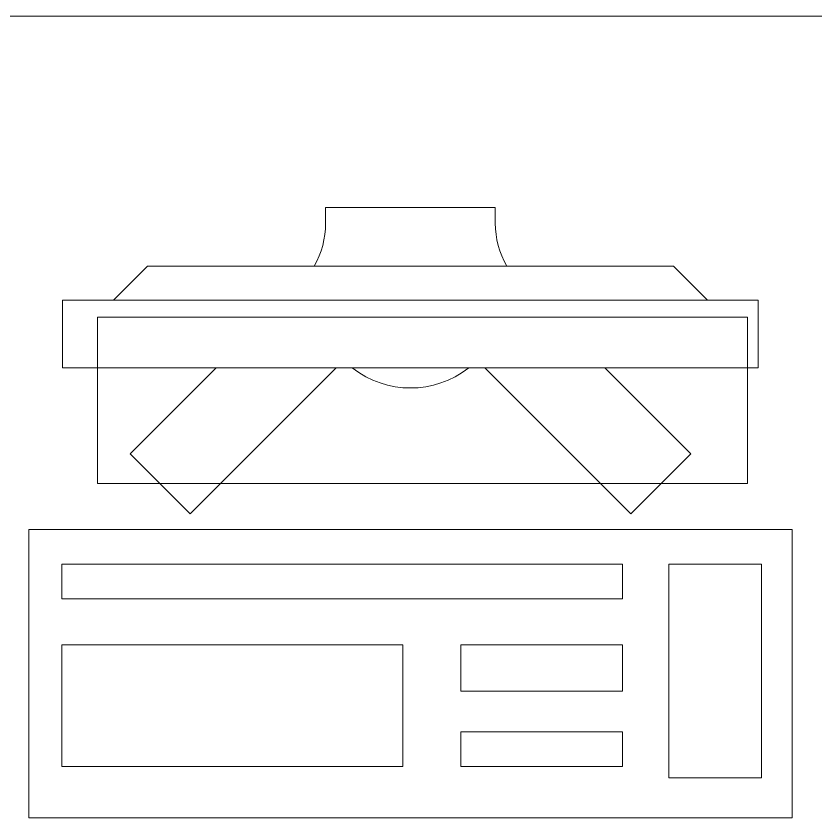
# Model space of a CAD drawing. Header units: metres. Extents: x -18745 to 220762, y -1579758 to -1356048.
# Drawn here: x 190875.5 to 191347, y -1468476.1 to -1468003.8 of the extents above; entities that cross this region are included whole.
import ezdxf

# ---------------------------------------------------------------- set-up
doc = ezdxf.new("R2010")
doc.units = ezdxf.units.M
doc.layers.get('0').update_dxf_attribs({"lineweight": 0})
doc.layers.add('A-100 - Copy$0$Medical Equipment and Furniture', color=8, linetype='Continuous', lineweight=0)

# ---------------------------------------------------------------- blocks, each defined once
blk = doc.blocks.new('A-100 - Copy$0$GF21042-P')
blk.add_line((0.7000000000000002, 0.5999999999999996), (-0.7000000000000002, 0.5999999999999996))
blk = doc.blocks.new('A-100 - Copy$0$ITCWLS1-P')
for p, q in [((-0.1699999999364081, 0.4500000000225556), (-0.1699999999982537, 2.18278e-11)), ((-0.1699999999400461, 0.4500000000225556), (5.82077e-11, 0.4500000000007275)), ((5.82077e-11, 0.4500000000007275), (0, 0)), ((-0.2650894508826422, 0.4300000000221987, 5.3142759e-09), (-0.3050894508816963, 0.4300000000222903, 5.3202569e-09)), ((-0.3050894508816963, 0.4300000000222903, 5.3202569e-09), (-0.305089450880502, 0.0200000000222894, 5.3430671e-09)), ((-0.2650894508826422, 0.4300000000221987, 5.3142759e-09), (-0.2650894508814479, 0.0200000000221979, 5.3370861e-09)), ((-0.1495693687724098, 0.4304734261705086), (-0.1291389324400199, 0.4304734261668706)), ((-0.1291389324400199, 0.4304734261668706), (-0.1291389324433112, 0.4089273506178871)), ((-0.1969999999455467, 0.4093850739918707), (-0.2949999999727879, 0.4093850740064229)), ((-0.2949999999691499, 0.0263850739975168), (-0.2949999999145802, 0.4093850740064229)), ((-0.1969999999964784, 0.0263850739866029), (-0.1969999999455467, 0.4093850739918707)), ((-0.3250894508822464, 0.3800000000194237, 5.3257268e-09), (-0.3050894508817641, 0.4000000000198165, 5.3217445e-09)), ((-0.3250894508822464, 0.3800000000194237, 5.3257268e-09), (-0.3250894508808251, 0.0700000000252438, 5.3435783e-09)), ((-0.3503228691952465, 0.2750000000221888), (-0.3596121910766719, 0.2750000000221888)), ((-0.3596121910766719, 0.1750000000221945), (-0.3596121910766719, 0.2750000000221888)), ((-0.350322869195243, 0.1750000000221945), (-0.3596121910766719, 0.1750000000221945)), ((-0.3250894508808251, 0.0700000000252438, 5.3435783e-09), (-0.3050894508804343, 0.0500000000247632, 5.3415795e-09)), ((-0.1969999999964784, 0.0263850739866029), (-0.2949999999727879, 0.0263850739975168)), ((-0.305089450880502, 0.0200000000222894, 5.3430671e-09), (-0.2650894508814479, 0.0200000000221979, 5.3370861e-09)), ((-0.1699999999982537, 2.18278e-11), (0, 0))]:
    blk.add_line(p, q)
at = {"extrusion": (2.482809e-10, 3.18408e-10, -1)}
for p, q in [((-0.2650894508823398, 0.3395227402161751), (-0.2144258003356191, 0.3901863907626434)), ((-0.1790704612763825, 0.3548310517032291), (-0.2144258003356191, 0.3901863907626434)), ((-0.2650894508821587, 0.2688120620979006), (-0.1790704612763825, 0.3548310517032291))]:
    blk.add_line(p, q, dxfattribs=at)
at = {"extrusion": (2.482809e-10, -3.18408e-10, -1)}
for p, q in [((-0.2650894508819313, 0.1811879379462553), (-0.1790704612763826, 0.0951689483411542)), ((-0.2650894508817466, 0.1104772598276042), (-0.2144258003356193, 0.0598136092817398)), ((-0.1790704612763826, 0.0951689483411542), (-0.2144258003356193, 0.0598136092817398))]:
    blk.add_line(p, q, dxfattribs=at)
for points in [[(-0.1291389324433112, 0.4089273506178871), (-0.1291389324869669, 0.0999575913556327), (-0.1495693688193568, 0.0999575913592707), (-0.1495693687724098, 0.4304734261705086)], [(-0.1495684718243585, 0.0999575913592774), (-0.1495690132306086, 0.0999576858905274), (-0.1495695460431087, 0.0999578405780274), (-0.1495700616681087, 0.0999580554217773), (-0.1495705601056086, 0.0999583132342774), (-0.1495710241681086, 0.0999586226092774), (-0.1495714452618585, 0.0999589749530274), (-0.1495718147931085, 0.0999593616717773), (-0.1495721327618585, 0.0999597741717774), (-0.1495724507306085, 0.0999603413592774), (-0.1495726999493586, 0.0999609257342774), (-0.1495728718243586, 0.0999615272967774), (-0.1495729663556086, 0.0999621288592774), (-0.1495729921368586, 0.0999627476092774), (-0.1495729405743585, 0.0999633577655274), (-0.1495728202618586, 0.0999639765155274), (-0.1495726226056085, 0.0999645866717774), (-0.1495723390118585, 0.0999651194842773), (-0.1495720382306086, 0.0999656007342774), (-0.1495716858868586, 0.0999660304217774), (-0.1495713077618587, 0.0999663999530274), (-0.1495708780743586, 0.0999667351092774), (-0.1495703968243586, 0.0999670358905274), (-0.1495698640118587, 0.0999672851092774), (-0.1495692882306087, 0.0999675085467774), (-0.1495686866681086, 0.0999676202655274), (-0.1495680679181085, 0.0999676546405274), (-0.1495674319806085, 0.0999676202655274), (-0.1495667960431085, 0.0999675085467774), (-0.1495661772931086, 0.0999673280780273), (-0.1495655843243585, 0.0999670702655274), (-0.1495650343243585, 0.0999667437030274), (-0.1495645444806085, 0.0999663312030274), (-0.1495641233868586, 0.0999659187030274), (-0.1495637624493585, 0.0999654202655274), (-0.1495634530743587, 0.0999648702655274), (-0.1495632124493585, 0.0999642772967774), (-0.1495630319806086, 0.0999636585467774), (-0.1495629288556085, 0.0999630312030274), (-0.1495629030743587, 0.0999624038592774), (-0.1495629632306087, 0.0999618022967774), (-0.1495630749493585, 0.0999613038592774), (-0.1495632382306086, 0.0999608226092774), (-0.1495634530743587, 0.0999603585467774), (-0.1495637022931086, 0.0999599116717774), (-0.1495639858868586, 0.0999595077655274), (-0.1495643038556086, 0.0999591296405274), (-0.1495646476056086, 0.0999588030780274), (-0.1495650171368587, 0.0999585108905274), (-0.1495654124493585, 0.0999582616717774), (-0.1495658335431086, 0.0999580468280274), (-0.1495667015118586, 0.0999577546405274), (-0.1495675952618586, 0.0999576085467774), (-0.1495684718243585, 0.0999575913592774)], [(-0.1495726226056085, 0.0999608827655274), (-0.1495727429181085, 0.0999613124530274), (-0.1495728374493587, 0.0999617421405273), (-0.1495728976056087, 0.0999621718280274), (-0.1495729147931085, 0.0999626015155273), (-0.1495728976056087, 0.0999630312030274), (-0.1495728374493587, 0.0999634608905274), (-0.1495727343243586, 0.0999638905780274), (-0.1495725882306086, 0.0999643202655274), (-0.1495633327618585, 0.0999643632342774), (-0.1495630921368586, 0.0999635038592773), (-0.1495630061993586, 0.0999626358905274), (-0.1495630233868587, 0.0999622062030274), (-0.1495630921368586, 0.0999617679217774), (-0.1495631866681085, 0.0999613296405274), (-0.1495633327618585, 0.0999608827655274), (-0.1495726226056085, 0.0999608827655274)], [(-0.1495684718243585, 0.0999576772967774), (-0.1495701905743586, 0.0999582015155274), (-0.1495701991681085, 0.0999583046405274), (-0.1495701304181086, 0.0999583905780274), (-0.1495702335431087, 0.0999584507342774), (-0.1495703882306086, 0.0999584421405274), (-0.1495705515118587, 0.0999584421405274), (-0.1495706632306085, 0.0999585108905274), (-0.1495703452618585, 0.0999585022967774), (-0.1495701819806087, 0.0999585108905274), (-0.1495700444806086, 0.0999585710467774), (-0.1495701304181086, 0.0999587343280274), (-0.1495702679181087, 0.0999588374530274), (-0.1495705944806086, 0.0999589233905274), (-0.1495709640118586, 0.0999589491717773), (-0.1495711358868587, 0.0999589663592774), (-0.1495712991681085, 0.0999590007342773), (-0.1495707233868585, 0.0999590007342773), (-0.1495707233868585, 0.0999590866717774), (-0.1495709468243586, 0.0999592585467774), (-0.1495711960431086, 0.0999593702655274), (-0.1495717632306085, 0.0999594562030274), (-0.1495716601056086, 0.0999594905780273), (-0.1495715397931087, 0.0999594819842774), (-0.1495714280743586, 0.0999594905780273), (-0.1495713335431087, 0.0999595335467774), (-0.1495714366681086, 0.0999598858905274), (-0.1495717460431086, 0.0999599116717774), (-0.1495720726056086, 0.0999599202655274), (-0.1495719608868585, 0.0999599632342774), (-0.1495718319806086, 0.0999599632342774), (-0.1495715569806085, 0.0999599632342774), (-0.1495715913556087, 0.0999601007342774), (-0.1495716772931087, 0.0999602038592774), (-0.1495719265118586, 0.0999603929217773), (-0.1495723819806086, 0.0999603929217773), (-0.1495723218243586, 0.0999604530780274), (-0.1495722358868586, 0.0999604616717774), (-0.1495720468243585, 0.0999604530780274), (-0.1495720210431085, 0.0999605218280274), (-0.1495720468243585, 0.0999605905780274), (-0.1495720811993585, 0.0999606679217774), (-0.1495720726056086, 0.0999607452655274), (-0.1495685749493586, 0.0999607452655274), (-0.1495685491681086, 0.0999606937030274), (-0.1495685835431085, 0.0999606421405274), (-0.1495686007306086, 0.0999605819842774), (-0.1495685491681086, 0.0999605132342774), (-0.1495636249493587, 0.0999605132342774), (-0.1495635390118587, 0.0999607194842774), (-0.1495633929181087, 0.0999607194842774), (-0.1495637882306086, 0.0999599460467774), (-0.1495685147931086, 0.0999598601092774), (-0.1495684632306086, 0.0999597569842774), (-0.1495683858868585, 0.0999596796405274), (-0.1495682827618586, 0.0999596108905274), (-0.1495682054181086, 0.0999595163592774), (-0.1495654038556086, 0.0999594905780273), (-0.1495641577618586, 0.0999594562030274), (-0.1495658507306087, 0.0999594304217774), (-0.1495659022931085, 0.0999593960467774), (-0.1495659022931085, 0.0999593272967774), (-0.1495659022931085, 0.0999592499530274), (-0.1495659366681087, 0.0999591640155274), (-0.1495658077618586, 0.0999590608905274), (-0.1495656616681086, 0.0999590093280274), (-0.1495654983868585, 0.0999589921405274), (-0.1495653351056086, 0.0999589921405274), (-0.1495649827618587, 0.0999590265155274), (-0.1495646476056086, 0.0999590007342773), (-0.1495648796368586, 0.0999589405780274), (-0.1495651632306086, 0.0999589405780274), (-0.1495654382306085, 0.0999589405780274), (-0.1495656874493586, 0.0999588804217774), (-0.1495656530743586, 0.0999587085467774), (-0.1495656272931086, 0.0999585108905274), (-0.1495652577618586, 0.0999585108905274), (-0.1495653608868587, 0.0999584507342774), (-0.1495654983868585, 0.0999584507342774), (-0.1495656530743586, 0.0999584507342774), (-0.1495657905743587, 0.0999583905780274), (-0.1495658077618586, 0.0999582960467774), (-0.1495657476056086, 0.0999582015155274), (-0.1495660483868587, 0.0999580554217773), (-0.1495663663556087, 0.0999579351092774), (-0.1495670280743585, 0.0999577718280274), (-0.1495676897931085, 0.0999576858905274), (-0.1495683515118585, 0.0999576772967774), (-0.1495684718243585, 0.0999576772967774)], [(-0.1495706202618586, 0.0999645007342774), (-0.1495705944806086, 0.0999646210467774), (-0.1495705772931085, 0.0999647499530274), (-0.1495723561993586, 0.0999647929217774), (-0.1495706202618586, 0.0999648101092774), (-0.1495705171368585, 0.0999649046405274), (-0.1495704913556085, 0.0999649905780274), (-0.1495705171368585, 0.0999650765155274), (-0.1495706374493585, 0.0999650765155274), (-0.1495705601056086, 0.0999651796405274), (-0.1495706116681087, 0.0999652655780274), (-0.1495707233868585, 0.0999652741717774), (-0.1495709897931087, 0.0999652655780274), (-0.1495710585431086, 0.0999651796405274), (-0.1495711530743585, 0.0999651108905274), (-0.1495713593243587, 0.0999649562030274), (-0.1495713679181086, 0.0999650335467774), (-0.1495713249493585, 0.0999650937030274), (-0.1495712819806086, 0.0999651538592774), (-0.1495712733868587, 0.0999652397967774), (-0.1495720726056086, 0.0999652655780274), (-0.1495718921368586, 0.0999652913592774), (-0.1495716944806086, 0.0999652913592774), (-0.1495712991681085, 0.0999652999530274), (-0.1495711702618586, 0.0999654804217773), (-0.1495710499493587, 0.0999657038592773), (-0.1495711874493587, 0.0999657554217773), (-0.1495713679181086, 0.0999657554217773), (-0.1495717632306085, 0.0999657554217773), (-0.1495700444806086, 0.0999660390155274), (-0.1495700788556086, 0.0999659616717774), (-0.1495700874493585, 0.0999658499530274), (-0.1495699929181086, 0.0999658241717774), (-0.1495698640118587, 0.0999658499530274), (-0.1495697866681086, 0.0999660218280273), (-0.1495697522931086, 0.0999661335467774), (-0.1495697608868586, 0.0999662452655273), (-0.1495712991681085, 0.0999662452655273), (-0.1495698983868586, 0.0999662796405274), (-0.1495697608868586, 0.0999664257342774), (-0.1495698124493586, 0.0999665546405274), (-0.1495698382306086, 0.0999666233905274), (-0.1495698382306086, 0.0999667093280274), (-0.1495707233868585, 0.0999667351092774), (-0.1495704655743587, 0.0999667866717773), (-0.1495701905743586, 0.0999667866717773), (-0.1495696147931086, 0.0999667952655274), (-0.1495695546368586, 0.0999668812030273), (-0.1495696147931086, 0.0999669929217774), (-0.1495697093243585, 0.0999670187030274), (-0.1495698382306086, 0.0999670187030274), (-0.1495697608868586, 0.0999672507342774), (-0.1495687038556085, 0.0999675085467774), (-0.1495681624493587, 0.0999675772967774), (-0.1495676124493587, 0.0999675687030274), (-0.1495674663556087, 0.0999674827655274), (-0.1495672944806087, 0.0999674569842774), (-0.1495671226056087, 0.0999674226092774), (-0.1495670022931087, 0.0999672851092774), (-0.1495661429181087, 0.0999672249530274), (-0.1495669765118587, 0.0999671647967774), (-0.1495668046368587, 0.0999669929217774), (-0.1495666069806086, 0.0999668726092774), (-0.1495663921368585, 0.0999668038592774), (-0.1495661601056085, 0.0999667694842774), (-0.1495651976056086, 0.0999667351092774), (-0.1495662632306086, 0.0999667351092774), (-0.1495662202618585, 0.0999666147967774), (-0.1495662890118586, 0.0999665890155274), (-0.1495663319806085, 0.0999665374530274), (-0.1495664265118587, 0.0999664257342774), (-0.1495666069806086, 0.0999664687030274), (-0.1495666585431087, 0.0999666147967774), (-0.1495667960431085, 0.0999667351092774), (-0.1495668905743587, 0.0999666749530274), (-0.1495668647931087, 0.0999665632342773), (-0.1495668046368587, 0.0999664601092774), (-0.1495667015118586, 0.0999663741717774), (-0.1495665726056087, 0.0999663054217774), (-0.1495651374493586, 0.0999662796405274), (-0.1495646476056086, 0.0999662796405274), (-0.1495664007306087, 0.0999660991717774), (-0.1495664265118587, 0.0999660218280273), (-0.1495663749493586, 0.0999659101092774), (-0.1495662632306086, 0.0999658155780274), (-0.1495641577618586, 0.0999657554217773), (-0.1495661772931086, 0.0999657554217773), (-0.1495662804181087, 0.0999655921405274), (-0.1495663835431086, 0.0999656093280274), (-0.1495665124493587, 0.0999656522967774), (-0.1495665124493587, 0.0999657296405274), (-0.1495668046368587, 0.0999657554217773), (-0.1495671226056087, 0.0999657554217773), (-0.1495671999493585, 0.0999656866717774), (-0.1495672858868585, 0.0999655319842774), (-0.1495671999493585, 0.0999653601092774), (-0.1495638483868585, 0.0999652999530274), (-0.1495664007306087, 0.0999652226092774), (-0.1495662632306086, 0.0999650765155274), (-0.1495663233868586, 0.0999648702655274), (-0.1495635390118587, 0.0999648101092774), (-0.1495662804181087, 0.0999647327655274), (-0.1495663491681086, 0.0999646296405273), (-0.1495663663556087, 0.0999645007342774), (-0.1495665468243587, 0.0999645007342774), (-0.1495665897931085, 0.0999646124530274), (-0.1495666327618587, 0.0999647499530274), (-0.1495669593243586, 0.0999647757342774), (-0.1495673202618587, 0.0999647929217774), (-0.1495673460431085, 0.0999645007342774), (-0.1495706202618586, 0.0999645007342774)], [(-0.1495707835431087, 0.0999653601092774), (-0.1495707749493585, 0.0999653858905274), (-0.1495707663556086, 0.0999654030780274), (-0.1495707147931086, 0.0999654288592774), (-0.1495706632306085, 0.0999654460467774), (-0.1495706202618586, 0.0999654718280274), (-0.1495705944806086, 0.0999654460467774), (-0.1495705772931085, 0.0999654202655274), (-0.1495705858868587, 0.0999653858905274), (-0.1495706030743585, 0.0999653601092774), (-0.1495706288556086, 0.0999653429217774), (-0.1495706546368586, 0.0999653343280274), (-0.1495706890118585, 0.0999653343280274), (-0.1495707233868585, 0.0999653601092774), (-0.1495707835431087, 0.0999653601092774)], [(-0.1495704397931087, 0.0999653601092774), (-0.1495704054181085, 0.0999655319842774), (-0.1495703796368587, 0.0999656265155274), (-0.1495703280743587, 0.0999657038592773), (-0.1495700444806086, 0.0999657038592773), (-0.1495700444806086, 0.0999655062030274), (-0.1495701476056087, 0.0999655147967774), (-0.1495702249493586, 0.0999654460467774), (-0.1495703108868586, 0.0999653687030274), (-0.1495704397931087, 0.0999653601092774)], [(-0.1495698983868586, 0.0999648702655274), (-0.1495698811993585, 0.0999650077655274), (-0.1495698038556087, 0.0999651624530273), (-0.1495696749493586, 0.0999652140155273), (-0.1495695202618587, 0.0999652140155273), (-0.1495691851056086, 0.0999652226092774), (-0.1495694772931085, 0.0999649819842774), (-0.1495696577618587, 0.0999648874530274), (-0.1495698640118587, 0.0999648702655274), (-0.1495698983868586, 0.0999648702655274)], [(-0.1495697179181087, 0.0999653601092774), (-0.1495696663556086, 0.0999654976092774), (-0.1495695804181086, 0.0999656522967774), (-0.1495693397931087, 0.0999656952655274), (-0.1495690905743586, 0.0999656952655274), (-0.1495685749493586, 0.0999657038592773), (-0.1495685577618585, 0.0999656093280274), (-0.1495686007306086, 0.0999655147967774), (-0.1495687554181085, 0.0999653601092774), (-0.1495697179181087, 0.0999653601092774)], [(-0.1495692108868586, 0.0999663312030274), (-0.1495691851056086, 0.0999663741717774), (-0.1495691163556086, 0.0999663827655274), (-0.1495690476056085, 0.0999663999530274), (-0.1495690046368586, 0.0999664687030274), (-0.1495691507306086, 0.0999665116717774), (-0.1495692968243586, 0.0999664858905274), (-0.1495694429181086, 0.0999664515155274), (-0.1495696147931086, 0.0999664515155274), (-0.1495696405743586, 0.0999666147967774), (-0.1495694686993586, 0.0999666577655274), (-0.1495692710431086, 0.0999666405780274), (-0.1495688585431086, 0.0999666147967774), (-0.1495687983868587, 0.0999665116717774), (-0.1495685749493586, 0.0999664772967774), (-0.1495684460431087, 0.0999664515155274), (-0.1495683257306085, 0.0999663655780274), (-0.1495692108868586, 0.0999663312030274)], [(-0.1495694171368586, 0.0999658671405274), (-0.1495693226056086, 0.0999659788592773), (-0.1495692280743587, 0.0999661851092774), (-0.1495684288556086, 0.0999661851092774), (-0.1495684116681085, 0.0999660562030274), (-0.1495684890118586, 0.0999659015155274), (-0.1495683429181086, 0.0999658757342774), (-0.1495684116681085, 0.0999658585467774), (-0.1495689186993586, 0.0999658499530274), (-0.1495694171368586, 0.0999658671405274)], [(-0.1495687554181085, 0.0999648702655274), (-0.1495686952618586, 0.0999650765155274), (-0.1495685405743586, 0.0999650937030274), (-0.1495683686993586, 0.0999651022967774), (-0.1495683515118585, 0.0999648960467773), (-0.1495685405743586, 0.0999648702655274), (-0.1495687554181085, 0.0999648702655274)], [(-0.1495685147931086, 0.0999600062030274), (-0.1495684890118586, 0.0999603499530273), (-0.1495637624493585, 0.0999603757342774), (-0.1495637624493585, 0.0999602897967774), (-0.1495637968243587, 0.0999601952655274), (-0.1495638741681086, 0.0999600062030274), (-0.1495685147931086, 0.0999600062030274)], [(-0.1495676897931085, 0.0999592241717773), (-0.1495678530743586, 0.0999592757342774), (-0.1495679476056085, 0.0999593015155274), (-0.1495680421368587, 0.0999593444842774), (-0.1495677757306085, 0.0999593960467774), (-0.1495674749493586, 0.0999593960467774), (-0.1495668561993585, 0.0999593960467774), (-0.1495669163556087, 0.0999593101092774), (-0.1495670968243586, 0.0999592671405273), (-0.1495672858868585, 0.0999592585467774), (-0.1495674921368587, 0.0999592585467774), (-0.1495676897931085, 0.0999592241717773)], [(-0.1495676124493587, 0.0999660991717774), (-0.1495677155743585, 0.0999661851092774), (-0.1495676811993586, 0.0999661851092774), (-0.1495676296368585, 0.0999661851092774), (-0.1495676038556085, 0.0999661851092774), (-0.1495675780743585, 0.0999661679217774), (-0.1495675694806086, 0.0999661421405274), (-0.1495675694806086, 0.0999660991717774), (-0.1495676124493587, 0.0999660991717774)], [(-0.1495673460431085, 0.0999648702655274), (-0.1495672515118586, 0.0999650077655274), (-0.1495671827618586, 0.0999651796405274), (-0.1495669765118587, 0.0999652054217774), (-0.1495667530743586, 0.0999652226092774), (-0.1495667530743586, 0.0999648702655274), (-0.1495673202618587, 0.0999648702655274), (-0.1495673460431085, 0.0999648702655274)]]:
    blk.add_lwpolyline(points)
for points in [[(-0.1018984156071383, 0.4304734261640989), (-0.0303916936063615, 0.4304734261568229), (-0.0303916936354653, 0.2294380549174093), (-0.1018984156362421, 0.2294380549246852)], [(-0.1018984156398801, 0.1953641349064128), (-0.0746577039717522, 0.1953641349027748), (-0.0746577039856998, 0.0999575913471441), (-0.1018984156538277, 0.0999575913507821)], [(-0.0303916936391033, 0.1953641348991368), (-0.0508221299714932, 0.1953641348991368), (-0.0508221299842274, 0.0999575913439608), (-0.0303916936518374, 0.0999575913439608)], [(-0.1495694400026829, 0.099963464303091), (-0.1495694384208311, 0.0999634824943854), (-0.1495694336752761, 0.09996349989475399), (-0.1495694257660177, 0.0999635165041967), (-0.1495694146930558, 0.0999635307408619), (-0.1495694012473164, 0.0999635433956754), (-0.1495693854287995, 0.0999635528867856), (-0.1495693688193568, 0.0999635592141923), (-0.1495693506280623, 0.0999635663325249), (-0.1495693340186196, 0.0999635758236351), (-0.1495693197819544, 0.0999635884784486), (-0.1495693079180668, 0.0999636035060396), (-0.1495692984269566, 0.0999636201154824), (-0.1495692920995498, 0.0999636383067768), (-0.1495692889358465, 0.0999636572889971), (-0.1495692897267723, 0.0999636762712174), (-0.1495692936814016, 0.0999636952534376), (-0.1495693007997342, 0.0999637126538062), (-0.1495693102908443, 0.0999637292632489), (-0.1495693229456577, 0.0999637434999141), (-0.1495693379732489, 0.0999637553638018), (-0.1495693553736174, 0.0999637640639861), (-0.1495693735649118, 0.0999637703913929), (-0.1495693925471321, 0.0999637727641704), (-0.1495698908304143, 0.0999637727641704), (-0.149569907439857, 0.0999637719732445), (-0.1495699232583739, 0.0999637680186154), (-0.1495699382859651, 0.0999637609002827), (-0.1495699517317043, 0.0999637522000984), (-0.1495699643865179, 0.0999637411271366), (-0.149569973877628, 0.0999637276813972), (-0.1495699817868864, 0.0999637126538062), (-0.1495699865324415, 0.0999636968352893), (-0.1495699881142932, 0.0999636802258466), (-0.1495699873233675, 0.0999636636164038), (-0.1495699841596639, 0.0999636477978869), (-0.1495699778322571, 0.0999636327702959), (-0.149569969132073, 0.0999636185336307), (-0.1495699580591111, 0.09996360666974301), (-0.1495699446133717, 0.09996359638770698), (-0.1495699303767065, 0.0999635884784486), (-0.1495699145581896, 0.0999635829419677), (-0.14956989162134, 0.0999635766145609), (-0.1495698702663423, 0.0999635679143766), (-0.1495698497022703, 0.0999635552595631), (-0.149569831510976, 0.0999635410228979), (-0.1495698149015333, 0.0999635244134552), (-0.1495698006648679, 0.0999635054312349), (-0.1495697895919062, 0.0999634848671629), (-0.1495697808917219, 0.0999634635121651), (-0.1495697745643151, 0.0999634405753156), (-0.1495697721915375, 0.0999634168475403), (-0.1495697247359869, 0.0999624440087513), (-0.1495697207813577, 0.0999623791528321), (-0.1495697191995059, 0.099962313505987), (-0.1495697207813577, 0.0999622486500677), (-0.1495697247359869, 0.0999621830032226), (-0.1495697286906162, 0.09996214029322699), (-0.1495697365998746, 0.0999620983741572), (-0.1495697468819105, 0.0999620564550875), (-0.1495697595367241, 0.0999620153269435), (-0.1495697753552411, 0.0999619749897254), (-0.1495697935465353, 0.09996193623435902), (-0.1495698149015333, 0.0999618982699185), (-0.1495698378383826, 0.0999618618873297), (-0.1495698639389357, 0.0999618278775183), (-0.14956989162134, 0.0999617946586328), (-0.1495699224674482, 0.0999617638125249), (-0.1495699541044818, 0.0999617353391945), (-0.1495699881142932, 0.0999617092386416), (-0.1495700237059562, 0.0999616847199405), (-0.1495700616703967, 0.0999616633649426), (-0.1495700996348374, 0.0999616443827223), (-0.1495701399720554, 0.0999616277732796), (-0.1495701803092734, 0.0999616135366144), (-0.1495702222283431, 0.0999616024636526), (-0.1495702641474129, 0.0999615945543941), (-0.1495703076483344, 0.0999615890179132), (-0.14957035035833, 0.0999615866451357), (-0.1495703930683258, 0.0999615866451357), (-0.1495704365692471, 0.0999615905997649), (-0.1495704856066494, 0.0999615985090234), (-0.149570533853126, 0.0999616095819852), (-0.1495705813086766, 0.0999616238186504), (-0.1495706279733014, 0.099961641219019), (-0.1495706738470005, 0.0999616617830909), (-0.1495707062749602, 0.0999616783925337), (-0.1495707363301423, 0.0999616981656798), (-0.1495707655943986, 0.0999617203116035), (-0.1495707924858772, 0.0999617448303046), (-0.1495708162136525, 0.0999617717217834), (-0.1495708383595763, 0.0999618009860396), (-0.1495708573417965, 0.0999618318321475), (-0.1495708739512392, 0.09996186505103301), (-0.1495708873969787, 0.0999618990608444), (-0.1495709063791989, 0.0999619599621344), (-0.1495709229886416, 0.0999620216543503), (-0.149570936434381, 0.0999620849284179), (-0.1495709475073429, 0.0999621482024854), (-0.1495709554166013, 0.09996221147655301), (-0.1495709609530821, 0.0999622755415464), (-0.1495709625349338, 0.0999623396065399), (-0.1495709617440081, 0.0999624036715333), (-0.1495709585803046, 0.0999624677365267), (-0.1495708873969787, 0.0999634405753156), (-0.1495708826514236, 0.0999634603484617), (-0.149570875533091, 0.0999634785397562), (-0.1495708660419809, 0.0999634959401248), (-0.1495708541780932, 0.0999635117586417), (-0.1495708399414278, 0.0999635259953068), (-0.1495708241229111, 0.0999635378591945), (-0.1495708067225424, 0.0999635481412305), (-0.1495707877403222, 0.0999635552595631), (-0.1495707687581019, 0.0999635592141923), (-0.1495707521486592, 0.0999635671234508), (-0.149570737911994, 0.0999635766145609), (-0.1495707244662546, 0.0999635884784486), (-0.1495707141842185, 0.0999636027151138), (-0.1495707054840344, 0.0999636177427049), (-0.1495706991566276, 0.0999636343521476), (-0.1495706959929243, 0.0999636517525162), (-0.1495706959929243, 0.0999636699438106), (-0.1495706983657018, 0.0999636873441792), (-0.1495707031112569, 0.0999637039536219), (-0.1495707110205152, 0.0999637197721388), (-0.1495707213025513, 0.099963734008804), (-0.1495707339573647, 0.0999637466636175), (-0.1495707481940299, 0.0999637569456535), (-0.1495707640125469, 0.0999637656458378), (-0.1495707806219896, 0.0999637703913929), (-0.1495707980223581, 0.0999637735550962), (-0.1495708162136525, 0.0999637727641704), (-0.1495715517746882, 0.0999637727641704), (-0.1495715707569084, 0.0999637703913929), (-0.1495715889482029, 0.099963764854912), (-0.1495716055576456, 0.0999637569456535), (-0.1495716213761625, 0.0999637458726917), (-0.1495716348219019, 0.0999637332178782), (-0.1495716466857896, 0.0999637181902871), (-0.1495716553859737, 0.0999637015808444), (-0.1495716617133805, 0.0999636833895499), (-0.1495716648770838, 0.0999636644073297), (-0.1495716656680098, 0.0999636454251094), (-0.1495716632952323, 0.0999636264428892), (-0.1495716577587512, 0.0999636082515947), (-0.1495716490585671, 0.099963591642152), (-0.149571638776531, 0.0999635758236351), (-0.1495716253307916, 0.0999635623778957), (-0.1495716103032006, 0.09996355051400801), (-0.1495715929028322, 0.0999635418138237), (-0.1495715755024635, 0.09996353548641698), (-0.1495715588930208, 0.0999635275771586), (-0.1495715430745038, 0.0999635172951226), (-0.1495715304196904, 0.0999635038493832), (-0.1495715193467285, 0.0999634888217921), (-0.1495715106465442, 0.0999634722123494), (-0.1495715059009891, 0.09996345402105498), (-0.1495715035282116, 0.0999634358297605), (-0.1495715043191376, 0.0999634168475403), (-0.1495715517746882, 0.0999624440087513), (-0.149571557311169, 0.0999623759891287), (-0.1495715588930208, 0.0999623071785802), (-0.149571558102095, 0.0999622383680317), (-0.1495715533565399, 0.0999621695574832), (-0.1495715462382071, 0.0999621007469348), (-0.1495715351652455, 0.0999620327273121), (-0.1495715209285803, 0.0999619654986153), (-0.1495715043191376, 0.0999618990608444), (-0.1495714892915464, 0.0999618555599229), (-0.1495714718911779, 0.0999618136408531), (-0.1495714521180317, 0.0999617733036351), (-0.1495714291811822, 0.0999617337573428), (-0.1495714038715551, 0.0999616965838281), (-0.1495713761891507, 0.0999616602012393), (-0.1495713461339686, 0.0999616269823537), (-0.149571313706009, 0.0999615945543941), (-0.1495712796961975, 0.0999615652901379), (-0.1495712433136088, 0.0999615376077333), (-0.1495712053491681, 0.0999615130890321), (-0.1495711658028759, 0.0999614909431085), (-0.1495711246747321, 0.0999614719608882), (-0.1495710503277027, 0.0999614419057061), (-0.1495709759806733, 0.0999614158051532), (-0.1495708992608663, 0.0999613928683038), (-0.1495708225410594, 0.0999613730951577), (-0.1495707450303266, 0.0999613572766408), (-0.1495706667286679, 0.0999613438309014), (-0.1495705876360834, 0.0999613343397912), (-0.149570508543499, 0.0999613280123845), (-0.1495704294509145, 0.0999613248486811), (-0.1495703495674042, 0.0999613256396069), (-0.1495702704748197, 0.0999613295942362), (-0.1495702103644555, 0.0999613375034946), (-0.1495701510450172, 0.0999613485764565), (-0.1495700925165048, 0.0999613628131216), (-0.1495700347789181, 0.0999613802134902), (-0.1495699778322571, 0.0999613999866364), (-0.1495699216765222, 0.09996142213256), (-0.149569867102639, 0.0999614482331129), (-0.1495698196470884, 0.0999614711699624), (-0.1495697737733893, 0.0999614980614411), (-0.149569729481542, 0.0999615273256973), (-0.1495696875624722, 0.099961559753657), (-0.14956964801618, 0.0999615945543941), (-0.1495696100517395, 0.0999616317279089), (-0.1495695752510023, 0.0999616720651269), (-0.1495695428230427, 0.0999617139841967), (-0.1495695135587863, 0.0999617574851181), (-0.1495694874582335, 0.09996180414974302), (-0.1495694621486064, 0.09996185476899701), (-0.1495694407936087, 0.0999619069701028), (-0.1495694210204627, 0.0999619599621344), (-0.1495694052019457, 0.0999620137450918), (-0.1495693917562063, 0.0999620683189751), (-0.1495693806832444, 0.0999621244747101), (-0.1495693735649118, 0.0999621798395192), (-0.1495693688193568, 0.09996223678617999), (-0.149569367237505, 0.099962292941915), (-0.1495693688193568, 0.09996234909764999)], [(-0.1495665689418667, 0.0999634405753156), (-0.1495665673600149, 0.0999634587666101), (-0.1495665626144599, 0.0999634761669787), (-0.1495665547052015, 0.0999634927764214), (-0.1495665436322396, 0.0999635070130866), (-0.1495665301865002, 0.0999635196679001), (-0.1495665143679833, 0.0999635291590103), (-0.1495664977585406, 0.09996353548641698), (-0.1495664795672461, 0.0999635418138237), (-0.1495664621668776, 0.09996355051400801), (-0.1495664463483607, 0.0999635615869699), (-0.1495664329026213, 0.0999635750327092), (-0.1495664218296596, 0.0999635908512261), (-0.1495664131294753, 0.0999636082515947), (-0.1495664068020684, 0.0999636264428892), (-0.1495664044292909, 0.0999636454251094), (-0.1495664044292909, 0.0999636651982555), (-0.1495664083839202, 0.0999636841804758), (-0.1495664147113268, 0.0999637023717702), (-0.1495664242024371, 0.0999637189812129), (-0.1495664360663248, 0.099963734008804), (-0.14956645030299, 0.0999637474545434), (-0.1495664661215069, 0.0999637577365794), (-0.1495664835218754, 0.0999637656458378), (-0.1495665025040956, 0.0999637711823187), (-0.1495665214863159, 0.0999637727641704), (-0.1495672333195762, 0.0999637727641704), (-0.1495672499290189, 0.0999637719732445), (-0.1495672657475359, 0.0999637680186154), (-0.1495672807751268, 0.0999637609002827), (-0.1495672942208662, 0.0999637522000984), (-0.1495673068756796, 0.0999637411271366), (-0.1495673163667898, 0.0999637276813972), (-0.1495673242760483, 0.0999637126538062), (-0.1495673290216034, 0.0999636968352893), (-0.1495673306034552, 0.0999636802258466), (-0.1495673298125292, 0.0999636636164038), (-0.1495673266488259, 0.0999636477978869), (-0.1495673203214191, 0.0999636327702959), (-0.1495673116212347, 0.0999636185336307), (-0.149567300548273, 0.09996360666974301), (-0.1495672871025336, 0.09996359638770698), (-0.1495672728658685, 0.0999635884784486), (-0.1495672570473515, 0.0999635829419677), (-0.1495672396469828, 0.0999635781964126), (-0.1495672230375401, 0.0999635702871542), (-0.1495672080099492, 0.0999635600051182), (-0.1495671945642097, 0.0999635473503047), (-0.1495671827003221, 0.0999635331136394), (-0.1495671740001377, 0.0999635172951226), (-0.1495671668818052, 0.0999635006856799), (-0.1495671629271761, 0.0999634824943854), (-0.1495671621362501, 0.099963464303091), (-0.1495671621362501, 0.0999628236531568), (-0.1495682061583651, 0.0999628236531568), (-0.1495682061583651, 0.099963464303091), (-0.1495682045765135, 0.0999634824943854), (-0.14956820141281, 0.0999635006856799), (-0.1495681942944774, 0.0999635180860484), (-0.1495681855942931, 0.0999635339045653), (-0.1495681737304054, 0.0999635481412305), (-0.1495681602846662, 0.0999635600051182), (-0.1495681452570751, 0.0999635702871542), (-0.1495681286476324, 0.0999635781964126), (-0.1495681112472637, 0.0999635829419677), (-0.1495680954287469, 0.0999635884784486), (-0.1495680804011558, 0.0999635955967812), (-0.1495680669554164, 0.0999636058788172), (-0.1495680558824547, 0.0999636185336307), (-0.1495680463913446, 0.09996363197936999), (-0.1495680400639378, 0.0999636477978869), (-0.1495680361093085, 0.0999636636164038), (-0.1495680353183827, 0.0999636802258466), (-0.1495680376911602, 0.0999636968352893), (-0.1495680424367153, 0.0999637134447321), (-0.1495680503459736, 0.0999637276813972), (-0.1495680598370838, 0.0999637411271366), (-0.1495680724918974, 0.0999637529910243), (-0.1495680867285626, 0.0999637616912086), (-0.1495681017561535, 0.0999637680186154), (-0.1495681183655965, 0.0999637719732445), (-0.1495681349750392, 0.0999637727641704), (-0.1495688705360746, 0.0999637727641704), (-0.1495688863545915, 0.0999637719732445), (-0.1495689021731085, 0.0999637672276895), (-0.1495689172006994, 0.0999637609002827), (-0.1495689306464388, 0.0999637514091726), (-0.1495689425103265, 0.0999637403362108), (-0.1495689527923626, 0.0999637268904714), (-0.1495689599106952, 0.0999637126538062), (-0.1495689646562502, 0.0999636968352893), (-0.1495689662381018, 0.0999636802258466), (-0.149568965447176, 0.0999636644073297), (-0.1495689622834727, 0.0999636477978869), (-0.1495689559560659, 0.0999636327702959), (-0.1495689472558815, 0.0999636193245565), (-0.1495689369738457, 0.09996360666974301), (-0.1495689235281062, 0.09996359638770698), (-0.1495689092914411, 0.0999635884784486), (-0.1495688942638499, 0.0999635829419677), (-0.1495688776544072, 0.0999635750327092), (-0.1495688626268162, 0.0999635639597474), (-0.1495688491810768, 0.0999635513049339), (-0.1495688381081149, 0.0999635362773429), (-0.1495688301988566, 0.0999635196679001), (-0.1495688246623757, 0.0999635014766057), (-0.1495688222895982, 0.0999634832853113), (-0.149568823080524, 0.099963464303091), (-0.149568823080524, 0.0999617329664169), (-0.1495688214986722, 0.0999617139841967), (-0.1495688238714498, 0.0999616950019764), (-0.1495688286170048, 0.0999616776016078), (-0.1495688373171892, 0.0999616602012393), (-0.149568848390151, 0.0999616451736482), (-0.1495688618358905, 0.0999616325188347), (-0.1495688768634814, 0.0999616214458729), (-0.1495688942638499, 0.0999616143275403), (-0.1495689124551444, 0.0999616087910593), (-0.1495689290645871, 0.09996160009087499), (-0.1495689440921782, 0.0999615890179132), (-0.1495689567469917, 0.0999615755721739), (-0.1495689670290278, 0.099961559753657), (-0.1495689749382861, 0.0999615423532884), (-0.1495689788929154, 0.09996152416199401), (-0.149568980474767, 0.0999615059706995), (-0.1495689781019894, 0.0999614869884793), (-0.1495689733564344, 0.0999614687971848), (-0.1495689646562502, 0.0999614521877421), (-0.1495689535832884, 0.0999614371601511), (-0.149568940137549, 0.0999614245053375), (-0.149568924319032, 0.0999614134323757), (-0.1495689069186635, 0.0999614063140431), (-0.1495688887273691, 0.0999614015684881), (-0.1495688705360746, 0.0999614007775622), (-0.1495681587028145, 0.0999614007775622), (-0.1495681397205942, 0.0999614023594139), (-0.1495681223202255, 0.0999614063140431), (-0.1495681049198571, 0.0999614142233015), (-0.1495680898922659, 0.0999614245053375), (-0.1495680764465267, 0.0999614379510769), (-0.1495680653735648, 0.0999614529786679), (-0.1495680574643062, 0.0999614695881107), (-0.1495680519278254, 0.0999614869884793), (-0.1495680503459736, 0.0999615059706995), (-0.1495680511368996, 0.09996152416199401), (-0.1495680558824547, 0.0999615423532884), (-0.1495680630007873, 0.099961559753657), (-0.1495680732828232, 0.099961574781248), (-0.1495680859376368, 0.0999615890179132), (-0.149568100174302, 0.09996160009087499), (-0.1495681167837447, 0.0999616080001335), (-0.1495681349750392, 0.0999616143275403), (-0.1495681500026301, 0.0999616190730953), (-0.1495681642392953, 0.0999616269823537), (-0.1495681768941089, 0.0999616364734639), (-0.1495681871761448, 0.0999616491282774), (-0.1495681958763292, 0.0999616625740168), (-0.14956820141281, 0.0999616776016078), (-0.1495682053674393, 0.0999616926291989), (-0.1495682061583651, 0.0999617092386416), (-0.1495682061583651, 0.0999625389198527), (-0.1495671621362501, 0.0999625389198527), (-0.1495671621362501, 0.0999617092386416), (-0.1495671629271761, 0.0999616910473472), (-0.1495671668818052, 0.0999616728560527), (-0.1495671740001377, 0.09996165624661), (-0.1495671827003221, 0.0999616404280932), (-0.1495671945642097, 0.0999616261914279), (-0.1495672080099492, 0.0999616135366144), (-0.1495672230375401, 0.0999616032545784), (-0.1495672396469828, 0.09996159534532001), (-0.1495672570473515, 0.0999615905997649), (-0.1495672728658685, 0.09996158506328401), (-0.1495672871025336, 0.0999615771540256), (-0.149567300548273, 0.0999615676629154), (-0.1495673116212347, 0.0999615550081019), (-0.1495673211123448, 0.0999615407714367), (-0.1495673274397516, 0.0999615257438457), (-0.1495673306034552, 0.0999615091344029), (-0.1495673313943809, 0.0999614925249602), (-0.1495673298125292, 0.0999614767064433), (-0.1495673250669741, 0.0999614600970005), (-0.1495673171577158, 0.0999614458603354), (-0.1495673068756796, 0.09996143241459599), (-0.149567295011792, 0.0999614213416342), (-0.1495672807751268, 0.099961411850524), (-0.1495672657475359, 0.0999614055231172), (-0.1495672499290189, 0.0999614015684881), (-0.1495672333195762, 0.0999614007775622), (-0.1495665214863159, 0.0999614007775622), (-0.1495665040859474, 0.0999614023594139), (-0.1495664882674305, 0.0999614078958948), (-0.1495664732398395, 0.0999614158051532), (-0.1495664597941001, 0.0999614260871892), (-0.1495664487211382, 0.0999614387420027), (-0.1495664392300281, 0.0999614529786679), (-0.1495664329026213, 0.0999614687971848), (-0.149566429738918, 0.0999614854066275), (-0.1495664289479922, 0.0999615020160703), (-0.1495664313207697, 0.0999615194164389), (-0.1495664360663248, 0.0999615352349558), (-0.1495664439755832, 0.0999615502625469), (-0.149566455048545, 0.0999615637082862), (-0.1495664677033585, 0.099961574781248), (-0.1495664819400236, 0.0999615842723581), (-0.1495664977585406, 0.0999615905997649), (-0.1495665135770575, 0.0999615992999492), (-0.1495665286046485, 0.099961610372911), (-0.1495665412594621, 0.0999616230277246), (-0.149566551541498, 0.0999616380553156), (-0.1495665602416824, 0.0999616546647583), (-0.1495665657781632, 0.0999616720651269), (-0.1495665689418667, 0.0999616902564213), (-0.1495665689418667, 0.0999617092386416)], [(-0.1495644524243062, 0.0999637071173253), (-0.1495645212348547, 0.0999637332178782), (-0.1495645900454031, 0.0999637561547277), (-0.1495646604378035, 0.0999637759278738), (-0.1495647316211294, 0.0999637925373165), (-0.1495648035953813, 0.0999638067739817), (-0.1495648755696332, 0.0999638170560177), (-0.1495649483348108, 0.0999638241743503), (-0.1495650210999885, 0.0999638281289795), (-0.1495650938651664, 0.0999638289199054), (-0.1495651674212698, 0.0999638265471278), (-0.1495652401864475, 0.0999638202197211), (-0.1495652947603309, 0.0999638146832402), (-0.1495653485432883, 0.0999638059830559), (-0.1495654015353199, 0.0999637933282424), (-0.1495654545273514, 0.0999637783006513), (-0.1495655059375315, 0.0999637609002827), (-0.1495655565567854, 0.0999637403362108), (-0.1495656063851137, 0.0999637166084354), (-0.1495656538406643, 0.0999636897169567), (-0.1495657005052892, 0.0999636612436263), (-0.1495657455880622, 0.0999636296065925), (-0.149565788298058, 0.0999635955967812), (-0.149565828635276, 0.0999635592141923), (-0.1495658673906425, 0.09996352045882599), (-0.1495659045641572, 0.09996347933068199), (-0.1495659385739684, 0.0999634366206864), (-0.1495659702110023, 0.0999633923288391), (-0.1495659994752584, 0.0999633456642143), (-0.1495660192484046, 0.0999633045360704), (-0.1495660358578473, 0.0999632626170006), (-0.1495660493035867, 0.0999632183251533), (-0.1495660603765484, 0.099963174033306), (-0.149566067494881, 0.0999631289505328), (-0.1495660706585845, 0.0999630830768338), (-0.1495660714495103, 0.0999630379940607), (-0.149566068285807, 0.0999629921203617), (-0.1495660627493259, 0.0999629470375885), (-0.1495660532582158, 0.0999629019548154), (-0.1495660398124766, 0.0999628584538939), (-0.1495660239939597, 0.0999628157438983), (-0.1495660050117394, 0.0999627738248286), (-0.1495659836567414, 0.0999627334876105), (-0.1495659583471146, 0.09996269552316998), (-0.14956593066471, 0.0999626591405811), (-0.1495659006095279, 0.0999626243398439), (-0.1495658681815682, 0.0999625927028101), (-0.1495658333808311, 0.0999625626476281), (-0.1495657922526871, 0.0999625286378167), (-0.1495657487517658, 0.099962496209857), (-0.1495657044599185, 0.0999624669456008), (-0.1495656577952936, 0.0999624400541221), (-0.149565609548817, 0.0999624163263468), (-0.1495655605114147, 0.099962394971349), (-0.1495655098921605, 0.0999623767800545), (-0.1495654584819807, 0.0999623617524635), (-0.149565406280875, 0.09996234909764999), (-0.1495649317253681, 0.09996227791432401), (-0.1495648945518534, 0.0999622700050655), (-0.1495648589601904, 0.0999622581411778), (-0.1495648233685275, 0.0999622446954385), (-0.1495647901496419, 0.0999622272950699), (-0.1495647577216822, 0.0999622083128496), (-0.1495647268755743, 0.0999621861669259), (-0.1495646976113182, 0.0999621624391506), (-0.1495646707198394, 0.0999621355476719), (-0.1495646517376191, 0.0999621141926741), (-0.1495646351281764, 0.0999620904648988), (-0.149564621682437, 0.0999620651552718), (-0.1495646106094751, 0.0999620390547189), (-0.149564601909291, 0.0999620113723143), (-0.1495645963728099, 0.0999619828989839), (-0.1495645932091066, 0.0999619544256535), (-0.1495645940000324, 0.0999619259523231), (-0.1495645971637359, 0.0999618974789927), (-0.1495646027002168, 0.0999618690056622), (-0.1495646121913269, 0.0999618413232577), (-0.1495646240552145, 0.0999618152227048), (-0.1495646382918797, 0.0999617907040036), (-0.1495646549013224, 0.0999617669762283), (-0.1495646738835427, 0.0999617456212305), (-0.1495646952385407, 0.0999617258480843), (-0.14956471817539, 0.0999617092386416), (-0.1495647545579789, 0.0999616855108663), (-0.1495647933133454, 0.0999616657377202), (-0.1495648328596376, 0.0999616475464257), (-0.1495648731968556, 0.0999616325188347), (-0.1495649151159254, 0.0999616198640211), (-0.1495649570349952, 0.099961610372911), (-0.1495650005359167, 0.0999616040455043), (-0.1495650432459122, 0.09996160009087499), (-0.1495650867468338, 0.0999615992999492), (-0.1495651302477551, 0.0999616008818009), (-0.1495651737486766, 0.0999616064182818), (-0.1495652164586722, 0.0999616143275403), (-0.1495652647051487, 0.0999616246095762), (-0.1495653113697736, 0.0999616372643897), (-0.1495653580343984, 0.0999616538738325), (-0.1495654039080975, 0.0999616728560527), (-0.1495654474090188, 0.0999616942110506), (-0.1495654901190145, 0.0999617187297518), (-0.1495655312471583, 0.0999617456212305), (-0.1495655707934506, 0.0999617756764126), (-0.1495656079669653, 0.0999618073134464), (-0.1495656435586284, 0.0999618413232577), (-0.1495656767775139, 0.0999618777058466), (-0.1495657076236218, 0.0999619156702871), (-0.1495657360969521, 0.0999619560075051), (-0.1495657621975049, 0.0999619979265749), (-0.1495657859252805, 0.0999620406365706), (-0.1495657938345388, 0.0999620556641616), (-0.1495658049075007, 0.0999620691099009), (-0.1495658183532401, 0.0999620801828628), (-0.1495658333808311, 0.0999620880921212), (-0.1495658555267548, 0.0999620975832313), (-0.1495658784636041, 0.0999621039106381), (-0.1495659014004537, 0.0999621070743415), (-0.149565925919155, 0.0999621078652674), (-0.1495659496469303, 0.0999621054924898), (-0.1495659725837798, 0.0999620999560089), (-0.1495659947297033, 0.0999620920467505), (-0.1495660160847011, 0.0999620809737886), (-0.1495660358578473, 0.0999620675280493), (-0.1495660540491418, 0.0999620525004582), (-0.1495660698676585, 0.0999620343091638), (-0.1495660833133979, 0.0999620145360177), (-0.1495660943863598, 0.0999619931810198), (-0.1495661007137666, 0.0999619702441704), (-0.1495661046683957, 0.099961946516395), (-0.1495661046683957, 0.0999619219976938), (-0.1495661007137666, 0.0999618982699185), (-0.1495660943863598, 0.09996187533306901), (-0.1495660754041396, 0.0999618326230734), (-0.1495660540491418, 0.0999617914949295), (-0.1495660295304405, 0.0999617519486372), (-0.1495660018480359, 0.0999617147751225), (-0.149565971001928, 0.0999616799743853), (-0.1495659385739684, 0.0999616467554999), (-0.1495659029823054, 0.0999616167003178), (-0.1495658658087907, 0.0999615890179132), (-0.1495658270534242, 0.09996156449921198), (-0.1495657859252805, 0.0999615431442143), (-0.1495657234421387, 0.0999615099253288), (-0.1495656601680712, 0.0999614798701467), (-0.1495655953121518, 0.0999614529786679), (-0.1495655296653068, 0.0999614292508926), (-0.1495654632275357, 0.0999614078958948), (-0.1495653952079131, 0.0999613897046004), (-0.1495653263973645, 0.0999613754679352), (-0.1495652575868162, 0.0999613636040475), (-0.1495651879853418, 0.0999613549038632), (-0.1495651175929417, 0.0999613493673823), (-0.1495650479914673, 0.0999613477855306), (-0.1495649775990672, 0.0999613485764565), (-0.1495649079975928, 0.0999613533220115), (-0.1495648550055612, 0.0999613604403441), (-0.1495648028044555, 0.0999613699314542), (-0.1495647506033496, 0.0999613833771936), (-0.1495646999840957, 0.0999613991957105), (-0.1495646501557674, 0.0999614173870049), (-0.149564601118365, 0.0999614387420027), (-0.1495645536628144, 0.0999614624697781), (-0.1495645069981896, 0.0999614893612568), (-0.1495644627063423, 0.099961518625513), (-0.1495644192054207, 0.09996154947162102), (-0.149564378077277, 0.0999615834814323), (-0.1495643385309847, 0.0999616190730953), (-0.14956430135747, 0.0999616570375359), (-0.1495642657658068, 0.0999616973747539), (-0.1495642333378472, 0.0999617392938237), (-0.1495642024917393, 0.0999617827947452), (-0.1495641740184089, 0.0999618278775183), (-0.1495641487087819, 0.09996187533306901), (-0.1495641289356359, 0.0999619172521388), (-0.1495641123261929, 0.0999619599621344), (-0.1495640988804537, 0.0999620050449075), (-0.1495640885984176, 0.0999620501276807), (-0.1495640806891593, 0.0999620952104538), (-0.14956407673453, 0.0999621418750786), (-0.1495640759436042, 0.0999621877487776), (-0.149564077525456, 0.0999622344134025), (-0.1495640830619368, 0.0999622802871015), (-0.1495640909711952, 0.0999623261608005), (-0.1495641028350828, 0.0999623712435736), (-0.1495641170717482, 0.0999624147444951), (-0.1495641344721167, 0.0999624582454165), (-0.1495641550361887, 0.0999624993735605), (-0.1495641779730382, 0.0999625397107785), (-0.1495642040735911, 0.0999625784661449), (-0.1495642325469214, 0.0999626148487338), (-0.1495642633930293, 0.09996264964947099), (-0.1495642966119149, 0.0999626820774306), (-0.1495643314126519, 0.0999627121326127), (-0.1495643685861666, 0.0999627398150173), (-0.1495644073415331, 0.0999627651246443), (-0.1495644484696771, 0.0999627872705679), (-0.1495644903887469, 0.099962807043714), (-0.1495645338896682, 0.0999628236531568), (-0.1495645781815155, 0.0999628370988962), (-0.1495646232642888, 0.0999628473809321), (-0.1495649554531434, 0.0999628948364828), (-0.1495650574825774, 0.0999629201461098), (-0.1495651587210857, 0.0999629478285144), (-0.1495652591686679, 0.0999629794655482), (-0.1495653588253242, 0.0999630134753595), (-0.1495653825530997, 0.0999630253392472), (-0.1495654039080975, 0.0999630395759124), (-0.1495654244721695, 0.099963056976281), (-0.1495654426634637, 0.0999630759585012), (-0.1495654576910549, 0.099963097313499), (-0.1495654711367943, 0.0999631202503486), (-0.1495654806279044, 0.0999631439781239), (-0.149565487746237, 0.0999631692877509), (-0.1495654924917921, 0.0999631953883038), (-0.1495654932827178, 0.0999632214888566), (-0.1495654909099403, 0.0999632475894095), (-0.1495654853734595, 0.0999632736899624), (-0.1495654774642009, 0.0999632982086636), (-0.1495654648093875, 0.0999633338003266), (-0.1495654489908705, 0.0999633678101379), (-0.1495654307995761, 0.0999634002380975), (-0.1495654102355041, 0.0999634310842055), (-0.1495653872986548, 0.0999634611393876), (-0.1495653619890277, 0.0999634888217921), (-0.1495653343066231, 0.0999635141314192), (-0.1495653058332927, 0.0999635370682687), (-0.1495652741962589, 0.0999635584232665), (-0.1495652417682992, 0.0999635766145609), (-0.1495652085494138, 0.0999635924330778), (-0.1495651729577508, 0.0999636058788172), (-0.1495651373660877, 0.0999636161608532), (-0.1495651009834989, 0.0999636240701116), (-0.1495650638099842, 0.0999636288156667), (-0.1495650266364695, 0.0999636303975183), (-0.1495649847173998, 0.0999636288156667), (-0.1495649435892558, 0.0999636232791858), (-0.149564902461112, 0.0999636145790015), (-0.1495648621238937, 0.0999636035060396), (-0.1495648225776015, 0.0999635892693745), (-0.149564784613161, 0.0999635726599317), (-0.1495647474396463, 0.0999635528867856), (-0.1495647118479834, 0.0999635307408619), (-0.1495646786290977, 0.0999635062221607), (-0.1495646469920641, 0.0999634785397562), (-0.1495646169368819, 0.0999634492754999), (-0.1495645892544773, 0.0999634176384661), (-0.1495645647357763, 0.0999633844195806), (-0.1495645417989267, 0.0999633496188435), (-0.1495645220257805, 0.0999633124453288), (-0.149564504625412, 0.0999632744808882), (-0.1495644943433759, 0.0999632578714455), (-0.1495644816885625, 0.0999632428438545), (-0.1495644674518973, 0.0999632293981151), (-0.1495644508424546, 0.0999632191160791), (-0.1495644326511601, 0.0999632112068207), (-0.1495644136689399, 0.0999632064612656), (-0.1495643946867197, 0.0999632040884881), (-0.1495643749135734, 0.0999632056703397), (-0.1495643551404274, 0.099963209624969), (-0.149564336949133, 0.0999632167433016), (-0.1495643203396902, 0.0999632262344118), (-0.1495643053120991, 0.0999632388892252), (-0.1495642918663599, 0.0999632531258905), (-0.1495642815843238, 0.0999632697353332), (-0.1495642728841394, 0.0999632879266276), (-0.1495642681385844, 0.0999633069088479), (-0.1495642657658068, 0.099963326681994), (-0.1495642673476586, 0.0999633456642143), (-0.1495642910754339, 0.09996353548641698), (-0.1495642934482114, 0.0999635576323406), (-0.1495642997756182, 0.0999635797782643), (-0.1495643084758026, 0.0999636003423363), (-0.1495643195487643, 0.0999636193245565), (-0.1495643329945037, 0.099963637515851), (-0.1495643488130206, 0.0999636533343679), (-0.1495643662133891, 0.0999636667801072), (-0.1495643859865353, 0.0999636778530691)], [(-0.1495693688229948, 0.0726986175322963), (-0.0235814183251932, 0.0726986175141064), (-0.0235814183288312, 0.0181803995437803), (-0.1495693688266328, 0.0181803995619702)]]:
    blk.add_lwpolyline(points, close=True)
for centre, radius, start, end in [((-0.3503228691952465, 0.325000000022186), 0.05, 270, 300.3093402528993), ((-0.308901512958095, 0.2250000000221917), 0.0556414992665264, 321.94310604625, 38.05689395404729), ((-0.350322869195243, 0.1250000000221973), 0.05, 59.69065974650641, 89.99999999999999)]:
    blk.add_arc(centre, radius, start, end)
blk = doc.blocks.new('A-100 - Copy')
at = {"layer": 'A-100 - Copy$0$Medical Equipment and Furniture', "xscale": -1000, "yscale": 1000, "zscale": 1000}
blk.add_blockref('A-100 - Copy$0$GF21042-P', (191298.2766151307, -1468603.785509846, -5.889826697469402e-07), dxfattribs=at)
at = {"layer": 'A-100 - Copy$0$Medical Equipment and Furniture', "xscale": -1000.000000000003, "yscale": 1000.000000000003, "zscale": 1000, "rotation": 90}
blk.add_blockref('A-100 - Copy$0$ITCWLS1-P', (191332.9572043298, -1468476.139716051, -1.442631108794501e-06), dxfattribs=at)

msp = doc.modelspace()

# ---------------------------------------------------------------- block references
msp.add_blockref('A-100 - Copy', (0, 0))

doc.saveas('drawing.dxf')
